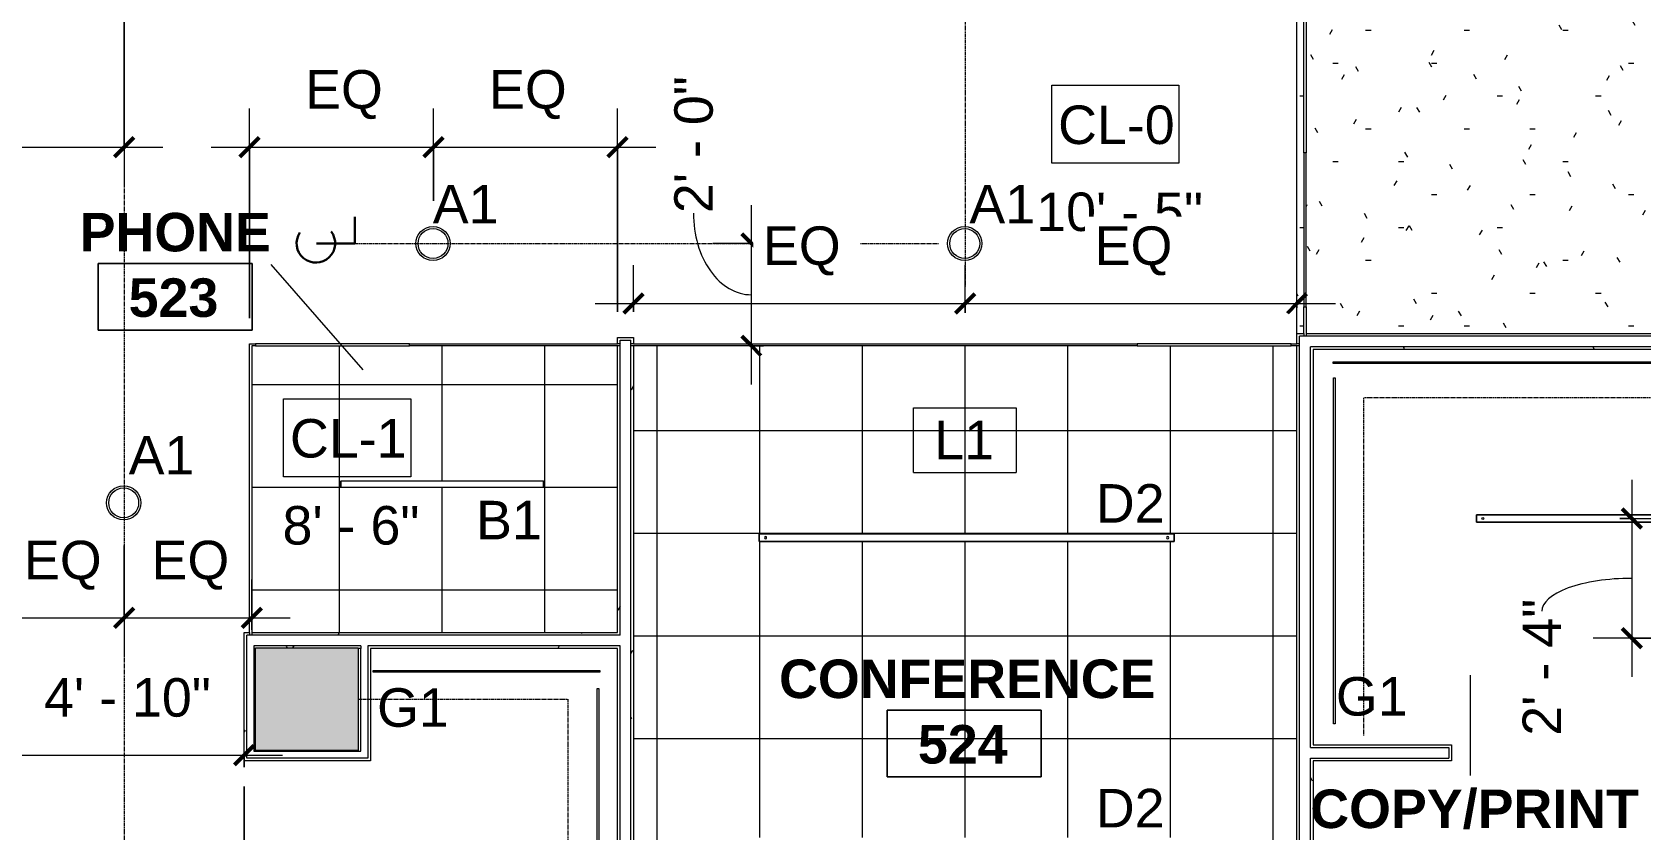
# Model space of a CAD drawing. Header units: inches. Extents: x -60 to 1865, y -31 to 1094.
# Drawn here: x 440.9 to 817, y 634.9 to 821.3 of the extents above; entities that cross this region are included whole.
import ezdxf

# ---------------------------------------------------------------- set-up
doc = ezdxf.new("R2010")
doc.units = ezdxf.units.IN
doc.header["$MEASUREMENT"] = 0
doc.linetypes.add('Center 1_16_', pattern=[0.15625, 0.0625, -0.03125, 0.03125, -0.03125])
doc.linetypes.add('Dash 1_16_', pattern=[0.125, 0.0625, -0.0625])
for name, color, linetype, lineweight in [('A-ANNO-DIMS', 211, 'Continuous', 9), ('A-ANNO-DIMS-96', 211, 'Continuous', 9), ('A-ANNO-KEYN', 231, 'Continuous', 9), ('A-ANNO-NOTE', 131, 'Continuous', 9), ('A-AREA-IDEN', 2, 'Continuous', 9), ('A-CLNG', 13, 'Continuous', 13), ('A-CLNG-IDEN', 151, 'Continuous', 9), ('A-CLNG-PATT', 13, 'Continuous', 13), ('A-DETL', 90, 'Continuous', 9), ('A-DETL-GENF', 92, 'Continuous', 9), ('A-WALL', 113, 'Continuous', 13), ('A-WALL-PATT', 111, 'Continuous', 13), ('B-CL', 7, 'Continuous', 9), ('E-LITE-EQPM', 33, 'Continuous', 9), ('E-LITE-EQPM-IDEN', 33, 'Continuous', 9), ('I-WALL', 2, 'Continuous', 13), ('S-COLS', 52, 'Continuous', 13), ('Victor Bldg - 5th Floor_LINK_dwg', 8, 'Continuous', 9)]:
    doc.layers.add(name, color=color, linetype=linetype, lineweight=lineweight)
doc.styles.add('Arial', font='arial.ttf', dxfattribs={"height": 9})
doc.styles.add('Swis721 Lt BT', font='swissl.ttf', dxfattribs={"height": 9})
doc.styles.add('Swis721 Lt BT_B', font='', dxfattribs={"height": 9})
doc.styles.get('Swis721 Lt BT_B').set_extended_font_data('Swis721 Lt BT', bold=True)
doc.dimstyles.new('OTJ_-_3_32__Linear__1_2__Tolerance', dxfattribs={"dimscale": 12, "dimtxt": 9.497835, "dimasz": 0.375, "dimexe": 0.75, "dimexo": 0.5, "dimgap": 0.5, "dimtad": 1, "dimdec": 1, "dimrnd": 0.5, "dimzin": 3, "dimdsep": 46, "dimlunit": 4, "dimtxsty": 'Swis721 Lt BT', "dimblk1": 'OBLIQUE', "dimblk2": 'OBLIQUE', "dimsah": 1, "dimcen": 0.09, "dimdle": 0.75, "dimazin": 0, "dimtfac": 1, "dimtdec": 4, "dimtix": 1, "dimtmove": 0, "dimatfit": 3, "dimfxl": 1, "dimtvp": 1, "dimfrac": 2, "dimtolj": 1, "dimtzin": 0, "dimarcsym": 2})
doc.dimstyles.new('OTJ_-_3_32__Linear__1_2__Tolerance_1', dxfattribs={"dimscale": 12, "dimtxt": 9.497835, "dimasz": 0.375, "dimexe": 0.75, "dimexo": 0.5, "dimgap": 0.5, "dimtad": 1, "dimdec": 1, "dimrnd": 0.5, "dimzin": 3, "dimdsep": 46, "dimlunit": 4, "dimtxsty": 'Swis721 Lt BT', "dimblk1": 'OBLIQUE', "dimblk2": 'OBLIQUE', "dimsah": 1, "dimcen": 0.09, "dimdle": 0.75, "dimazin": 0, "dimtfac": 1, "dimtdec": 4, "dimtix": 1, "dimtmove": 1, "dimatfit": 3, "dimfxl": 1, "dimtvp": 1, "dimfrac": 2, "dimtolj": 1, "dimtzin": 0, "dimarcsym": 2})
doc.dimstyles.new('OTJ_-_3_32__Linear__1_8__Tolerance', dxfattribs={"dimscale": 12, "dimtxt": 9.497835, "dimasz": 0.375, "dimexe": 0.75, "dimexo": 0.5, "dimgap": 0.5, "dimtad": 1, "dimdec": 3, "dimrnd": 0.125, "dimzin": 3, "dimdsep": 46, "dimlunit": 4, "dimtxsty": 'Swis721 Lt BT', "dimblk1": 'OBLIQUE', "dimblk2": 'OBLIQUE', "dimsah": 1, "dimcen": 0.09, "dimdle": 0.75, "dimazin": 0, "dimtfac": 1, "dimtdec": 4, "dimtix": 1, "dimtmove": 0, "dimatfit": 3, "dimfxl": 1, "dimtvp": 1, "dimtfill": 1, "dimfrac": 2, "dimtolj": 1, "dimtzin": 0, "dimarcsym": 2})
pattern_1 = [(0, (0, 0), (30.72, 7.68), [1.267, -21.773, 1.267, -21.773, -122.88]), (0, (0, 0), (30.72, 7.68), [-46.08, 1.267, -44.813, 1.267, -21.773, -53.76]), (0, (0, 0), (30.72, 7.68), [-115.2, 1.267, -14.093, 1.267, -37.133]), (120, (11.52, 3.84), (-22.011075, 22.7643), [1.267, -21.773, 1.267, -21.773, -122.88]), (120, (11.52, 3.84), (-22.011075, 22.7643), [-46.08, 1.267, -44.813, 1.267, -21.773, -53.76]), (120, (11.52, 3.84), (-22.011075, 22.7643), [-115.2, 1.267, -14.093, 1.267, -37.133]), (240, (15.36, 19.2), (-8.708925, -30.4443), [1.267, -21.773, 1.267, -21.773, -122.88]), (240, (15.36, 19.2), (-8.708925, -30.4443), [-46.08, 1.267, -44.813, 1.267, -21.773, -53.76]), (240, (15.36, 19.2), (-8.708925, -30.4443), [-115.2, 1.267, -14.093, 1.267, -37.133])]

# ---------------------------------------------------------------- blocks, each defined once
blk = doc.blocks.new('Concrete-Rectangular-Column - 24_ X 24_-6973359-REFLECTED CEILING PLAN')
at = {"layer": 'S-COLS', "lineweight": 9}
blk.add_hatch(color=7, dxfattribs=at).paths.add_polyline_path([(12, -12), (12, 12), (-12, 12), (-12, -12)], flags=0)
at = {"layer": 'S-COLS', "color": 8, "lineweight": 20}
for p, q in [((-12, 12), (12, 12)), ((-12, -12), (-12, 12)), ((12, 12), (12, -12)), ((12, -12), (-12, -12))]:
    blk.add_line(p, q, dxfattribs=at)
blk = doc.blocks.new('L-Pendant-Axis-Sculpt-Direct_Indirect - SCDI-F-8-4584194-REFLECTED CEILING PLAN')
at = {"layer": 'A-DETL-GENF'}
for p, q in [((-48.5, -0.875), (-48.5, 0.875)), ((-48.5, 0.875), (48.5, 0.875)), ((48.5, 0.875), (-48.5, 0.875)), ((-48.5, 0.875), (-48.5, -0.875)), ((48.5, 0.875), (48.5, -0.875)), ((48.5, -0.875), (48.5, 0.875)), ((48.5, -0.875), (-48.5, -0.875)), ((-48.5, -0.875), (48.5, -0.875))]:
    blk.add_line(p, q, dxfattribs=at)
for centre in [(-47, 0), (47, 0)]:
    blk.add_circle(centre, 0.25, dxfattribs=at)
blk = doc.blocks.new('Victor Bldg - 5th Floor_LINK_dwg-6972324-REFLECTED CEILING PLAN')
at = {"layer": 'B-CL', "flags": 128}
blk.add_lwpolyline([(493.14, 653.5), (493, 653.5), (493, 677.31)], dxfattribs=at)
blk = doc.blocks.new('L-PENDANT_FOCAL POINT 3_5 CYLINDER - L-PENDANT_FOCAL POINT 3_5 CYLINDER-7826649-REFLECTED CEILING PLAN')
at = {"layer": 'E-LITE-EQPM'}
for radius in [4, 3.5]:
    blk.add_circle((-0.125, 0), radius, dxfattribs=at)
blk = doc.blocks.new('LED STRIP - 10 mm-7911424-REFLECTED CEILING PLAN')
at = {"layer": 'E-LITE-EQPM'}
for p, q in [((-26.51, -0.2), (-26.51, 0.2)), ((-26.51, 0.2), (26.51, 0.2)), ((26.51, 0.2), (26.51, -0.2)), ((26.51, -0.2), (-26.51, -0.2))]:
    blk.add_line(p, q, dxfattribs=at)
blk = doc.blocks.new('LED STRIP - 10 mm-7943734-REFLECTED CEILING PLAN')
at = {"layer": 'E-LITE-EQPM'}
for p, q in [((-76.48, -0.2), (-76.48, 0.2)), ((-76.48, 0.2), (76.48, 0.2)), ((76.48, 0.2), (76.48, -0.2)), ((76.48, -0.2), (-76.48, -0.2))]:
    blk.add_line(p, q, dxfattribs=at)
blk = doc.blocks.new('LED STRIP - 10 mm-7943760-REFLECTED CEILING PLAN')
at = {"layer": 'E-LITE-EQPM'}
for p, q in [((-40.45, -0.2), (-40.45, 0.2)), ((-40.45, 0.2), (40.45, 0.2)), ((40.45, 0.2), (40.45, -0.2)), ((40.45, -0.2), (-40.45, -0.2))]:
    blk.add_line(p, q, dxfattribs=at)
blk = doc.blocks.new('LED STRIP - 10 mm-7898394-REFLECTED CEILING PLAN')
at = {"layer": 'E-LITE-EQPM'}
for p, q in [((-77.51, -0.2), (-77.51, 0.2)), ((-77.51, 0.2), (77.51, 0.2)), ((77.51, 0.2), (77.51, -0.2)), ((77.51, -0.2), (-77.51, -0.2))]:
    blk.add_line(p, q, dxfattribs=at)
blk = doc.blocks.new('Lighting fixture TBLS-HX-4-15-B-U-W - TBLS-HX-4-24-7900641-REFLECTED CEILING PLAN')
at = {"layer": 'E-LITE-EQPM'}
for p, q in [((-0.54, 23.67), (1.06, 23.67)), ((-0.54, 23.67), (-0.54, -23.67)), ((-0.47, 23.75), (1, 23.75)), ((-0.47, 23.75), (-0.47, 23.67)), ((1, 23.67), (1, 23.75)), ((1.06, -23.67), (1.06, 23.67)), ((1.06, -23.67), (-0.54, -23.67)), ((-0.47, -23.67), (-0.47, -23.75)), ((1, -23.75), (-0.47, -23.75)), ((1, -23.75), (1, -23.67))]:
    blk.add_line(p, q, dxfattribs=at)
blk = doc.blocks.new('L-Pendant-Axis-Sculpt-Direct_Indirect - SCDI-F-8-V8-REFLECTED CEILING PLAN')
at = {"layer": 'A-DETL-GENF'}
for p, q in [((48.5, 0.875), (-48.5, 0.875)), ((-48.5, 0.875), (-48.5, -0.875)), ((-48.5, 0.875), (48.5, 0.875)), ((-48.5, -0.875), (-48.5, 0.875)), ((48.5, -0.875), (48.5, 0.875)), ((48.5, 0.875), (48.5, -0.875)), ((-48.5, -0.875), (48.5, -0.875)), ((48.5, -0.875), (-48.5, -0.875))]:
    blk.add_line(p, q, dxfattribs=at)
for centre in [(-47, 0), (47, 0)]:
    blk.add_circle(centre, 0.25, dxfattribs=at)
blk = doc.blocks.new('Room Tag - Room Name and Number-3379422-REFLECTED CEILING PLAN')
at = {"layer": 'A-AREA-IDEN'}
for p, q in [((-0.1881, -0.1636), (-0.1881, -0.0018)), ((-0.1881, -0.0018), (0.1869, -0.0018)), ((0.1869, -0.0018), (-0.1881, -0.0018)), ((-0.1881, -0.0018), (-0.1881, -0.1636)), ((0.1869, -0.0018), (0.1869, -0.1636)), ((0.1869, -0.1636), (0.1869, -0.0018)), ((0.1869, -0.1636), (-0.1881, -0.1636)), ((-0.1881, -0.1636), (0.1869, -0.1636))]:
    blk.add_line(p, q, dxfattribs=at)
blk = doc.blocks.new('DIMBLOCK31-REFLECTED CEILING PLAN')
at = {"layer": 'A-ANNO-DIMS-96', "transparency": 16777216}
for p, q in [((609.06, 739), (609.06, 780.93)), ((611.87, 771.93), (600.06, 771.93)), ((609.06, 771.93), (611.87, 771.93)), ((611.87, 748), (600.06, 748)), ((609.06, 748), (611.87, 748))]:
    blk.add_line(p, q, dxfattribs=at)
at = {"layer": 'A-ANNO-DIMS-96', "lineweight": 50, "transparency": 16777216}
for p, q in [((609.06, 771.93), (606.81, 774.18)), ((609.06, 771.93), (611.31, 769.68)), ((609.06, 748), (606.81, 750.25)), ((609.06, 748), (611.31, 745.75))]:
    blk.add_line(p, q, dxfattribs=at)
at = {"layer": 'A-ANNO-DIMS-96', "transparency": 16777216}
blk.add_ellipse((609.06, 779.03), major_axis=(0, 19.07), ratio=0.710061, start_param=1.570796, end_param=3.141593, dxfattribs=at)
at = {"layer": 'A-ANNO-DIMS-96', "color": 0, "transparency": 16777216, "insert": (591.04, 779.03), "char_height": 9, "width": 34.9159, "attachment_point": 1, "rotation": 90, "line_spacing_factor": 1.005062, "style": 'Swis721 Lt BT'}
blk.add_mtext('2\' - 0"', dxfattribs=at)
blk = doc.blocks.new('_Oblique')
at = {"color": 0, "linetype": 'ByBlock', "lineweight": -2}
blk.add_line((-0.5, -0.5), (0.5, 0.5), dxfattribs=at)
blk = doc.blocks.new('DIMBLOCK32-REFLECTED CEILING PLAN')
at = {"layer": 'A-ANNO-DIMS-96', "transparency": 16777216}
for p, q in [((490.49, 645.05), (490.49, 596.68)), ((490.49, 605.68), (490.49, 645.05)), ((531.84, 602.86), (531.84, 614.68)), ((481.49, 605.68), (531.84, 605.68)), ((531.84, 605.68), (531.84, 602.86))]:
    blk.add_line(p, q, dxfattribs=at)
at = {"layer": 'A-ANNO-DIMS-96', "lineweight": 50, "transparency": 16777216}
for p, q in [((490.49, 605.68), (488.24, 603.43)), ((490.49, 605.68), (492.74, 607.93)), ((531.84, 605.68), (529.59, 603.43)), ((531.84, 605.68), (534.09, 607.93))]:
    blk.add_line(p, q, dxfattribs=at)
at = {"layer": 'A-ANNO-DIMS-96', "color": 0, "transparency": 16777216, "insert": (502.65, 623.69), "char_height": 9, "width": 20.443, "attachment_point": 1, "line_spacing_factor": 1.005062, "style": 'Swis721 Lt BT'}
blk.add_mtext('EQ', dxfattribs=at)
blk = doc.blocks.new('DIMBLOCK34-REFLECTED CEILING PLAN')
at = {"layer": 'A-ANNO-DIMS-96', "transparency": 16777216}
for p, q in [((814.88, 716.68), (814.88, 670.68)), ((812.06, 707.68), (823.88, 707.68)), ((814.88, 707.68), (812.06, 707.68)), ((825.58, 679.68), (805.88, 679.68)), ((814.88, 679.68), (825.58, 679.68))]:
    blk.add_line(p, q, dxfattribs=at)
at = {"layer": 'A-ANNO-DIMS-96', "lineweight": 50, "transparency": 16777216}
for p, q in [((814.88, 707.68), (812.63, 709.93)), ((814.88, 707.68), (817.13, 705.43)), ((814.88, 679.68), (812.63, 681.93)), ((814.88, 679.68), (817.13, 677.43))]:
    blk.add_line(p, q, dxfattribs=at)
at = {"layer": 'A-ANNO-DIMS-96', "transparency": 16777216}
blk.add_ellipse((814.88, 685.99), major_axis=(21.04, 0), ratio=0.365453, start_param=1.570796, end_param=3.141593, dxfattribs=at)
at = {"layer": 'A-ANNO-DIMS-96', "color": 0, "transparency": 16777216, "insert": (789.35, 656.89), "char_height": 9, "width": 34.9159, "attachment_point": 1, "rotation": 90, "line_spacing_factor": 1.005062, "style": 'Swis721 Lt BT'}
blk.add_mtext('2\' - 4"', dxfattribs=at)
blk = doc.blocks.new('DIMBLOCK37-REFLECTED CEILING PLAN')
at = {"layer": 'A-ANNO-DIMS-96', "transparency": 16777216}
for p, q in [((462.45, 701.33), (462.45, 675.45)), ((462.45, 684.45), (462.45, 701.33)), ((432.64, 681.63), (432.64, 693.45)), ((423.64, 684.45), (462.45, 684.45)), ((432.64, 684.45), (432.64, 681.63))]:
    blk.add_line(p, q, dxfattribs=at)
at = {"layer": 'A-ANNO-DIMS-96', "lineweight": 50, "transparency": 16777216}
for p, q in [((432.64, 684.45), (430.39, 682.2)), ((432.64, 684.45), (434.89, 686.7)), ((462.45, 684.45), (460.2, 682.2)), ((462.45, 684.45), (464.7, 686.7))]:
    blk.add_line(p, q, dxfattribs=at)
at = {"layer": 'A-ANNO-DIMS-96', "color": 0, "transparency": 16777216, "insert": (439.02, 702.47), "char_height": 9, "width": 20.443, "attachment_point": 1, "line_spacing_factor": 1.005062, "style": 'Swis721 Lt BT'}
blk.add_mtext('EQ', dxfattribs=at)
blk = doc.blocks.new('DIMBLOCK38-REFLECTED CEILING PLAN')
at = {"layer": 'A-ANNO-DIMS-96', "transparency": 16777216}
for p, q in [((462.45, 701.33), (462.45, 675.45)), ((462.45, 684.45), (462.45, 701.33)), ((492.26, 681.63), (492.26, 693.45)), ((462.45, 684.45), (501.26, 684.45)), ((492.26, 684.45), (492.26, 681.63))]:
    blk.add_line(p, q, dxfattribs=at)
at = {"layer": 'A-ANNO-DIMS-96', "lineweight": 50, "transparency": 16777216}
for p, q in [((462.45, 684.45), (460.2, 682.2)), ((462.45, 684.45), (464.7, 686.7)), ((492.26, 684.45), (490.01, 682.2)), ((492.26, 684.45), (494.51, 686.7))]:
    blk.add_line(p, q, dxfattribs=at)
at = {"layer": 'A-ANNO-DIMS-96', "color": 0, "transparency": 16777216, "insert": (468.84, 702.47), "char_height": 9, "width": 20.443, "attachment_point": 1, "line_spacing_factor": 1.005062, "style": 'Swis721 Lt BT'}
blk.add_mtext('EQ', dxfattribs=at)
blk = doc.blocks.new('Keynote Tag - Keynote Number - Boxed-135510-REFLECTED CEILING PLAN')
at = {"layer": 'A-ANNO-KEYN'}
for p, q in [((-0.125, -0.0792), (-0.125, 0.0781)), ((-0.125, 0.0781), (0.125, 0.0781)), ((0.125, 0.0781), (0.125, -0.0792)), ((-0.125, -0.0792), (0.125, -0.0792))]:
    blk.add_line(p, q, dxfattribs=at)
blk = doc.blocks.new('DIMBLOCK68-REFLECTED CEILING PLAN')
at = {"layer": 'A-ANNO-DIMS-96', "transparency": 16777216}
for p, q in [((330.09, 826.13), (330.09, 785.45)), ((330.09, 794.45), (330.09, 826.13)), ((462.45, 826.13), (462.45, 785.45)), ((462.45, 794.45), (462.45, 826.13)), ((330.09, 794.45), (471.45, 794.45))]:
    blk.add_line(p, q, dxfattribs=at)
at = {"layer": 'A-ANNO-DIMS-96', "lineweight": 50, "transparency": 16777216}
for p, q in [((330.09, 794.45), (327.84, 792.2)), ((330.09, 794.45), (332.34, 796.7)), ((462.45, 794.45), (460.2, 792.2)), ((462.45, 794.45), (464.7, 796.7))]:
    blk.add_line(p, q, dxfattribs=at)
at = {"layer": 'A-ANNO-DIMS-96', "color": 0, "transparency": 16777216, "insert": (387.75, 812.46), "char_height": 9, "width": 20.443, "attachment_point": 1, "line_spacing_factor": 1.005062, "style": 'Swis721 Lt BT', "bg_fill": 3, "box_fill_scale": 1.25, "bg_fill_color": 256, "bg_fill_true_color": 13158600, "bg_fill_transparency": 0}
blk.add_mtext('EQ', dxfattribs=at)
blk = doc.blocks.new('DIMBLOCK69-REFLECTED CEILING PLAN')
at = {"layer": 'A-ANNO-DIMS-96', "transparency": 16777216}
for p, q in [((581.51, 756), (581.51, 766.91)), ((659.06, 755.75), (659.06, 766.91)), ((572.51, 757.91), (659.06, 757.91)), ((581.51, 757.91), (581.51, 756)), ((659.06, 757.91), (659.06, 755.75))]:
    blk.add_line(p, q, dxfattribs=at)
at = {"layer": 'A-ANNO-DIMS-96', "lineweight": 50, "transparency": 16777216}
for p, q in [((581.51, 757.91), (583.76, 760.16)), ((659.06, 757.91), (661.31, 760.16)), ((581.51, 757.91), (579.26, 755.66)), ((659.06, 757.91), (656.81, 755.66))]:
    blk.add_line(p, q, dxfattribs=at)
at = {"layer": 'A-ANNO-DIMS-96', "color": 0, "transparency": 16777216, "insert": (611.77, 775.93), "char_height": 9, "width": 20.443, "attachment_point": 1, "line_spacing_factor": 1.005062, "style": 'Swis721 Lt BT', "bg_fill": 3, "box_fill_scale": 1.25, "bg_fill_color": 256, "bg_fill_true_color": 13158600, "bg_fill_transparency": 0}
blk.add_mtext('EQ', dxfattribs=at)
blk = doc.blocks.new('DIMBLOCK70-REFLECTED CEILING PLAN')
at = {"layer": 'A-ANNO-DIMS-96', "transparency": 16777216}
for p, q in [((659.06, 755.75), (659.06, 766.91)), ((736.61, 756.93), (736.61, 766.91)), ((659.06, 757.91), (745.61, 757.91)), ((659.06, 757.91), (659.06, 755.75)), ((736.61, 757.91), (736.61, 756.93))]:
    blk.add_line(p, q, dxfattribs=at)
at = {"layer": 'A-ANNO-DIMS-96', "lineweight": 50, "transparency": 16777216}
for p, q in [((659.06, 757.91), (661.31, 760.16)), ((736.61, 757.91), (738.86, 760.16)), ((659.06, 757.91), (656.81, 755.66)), ((736.61, 757.91), (734.36, 755.66))]:
    blk.add_line(p, q, dxfattribs=at)
at = {"layer": 'A-ANNO-DIMS-96', "color": 0, "transparency": 16777216, "insert": (689.32, 775.93), "char_height": 9, "width": 20.443, "attachment_point": 1, "line_spacing_factor": 1.005062, "style": 'Swis721 Lt BT', "bg_fill": 3, "box_fill_scale": 1.25, "bg_fill_color": 256, "bg_fill_true_color": 13158600, "bg_fill_transparency": 0}
blk.add_mtext('EQ', dxfattribs=at)
blk = doc.blocks.new('DIMBLOCK73-REFLECTED CEILING PLAN')
at = {"layer": 'A-ANNO-DIMS-96', "transparency": 16777216}
for p, q in [((491.76, 754.5), (491.76, 803.45)), ((534.76, 781.93), (534.76, 803.45)), ((482.76, 794.45), (534.76, 794.45)), ((491.76, 794.45), (491.76, 754.5)), ((534.76, 794.45), (534.76, 781.93))]:
    blk.add_line(p, q, dxfattribs=at)
at = {"layer": 'A-ANNO-DIMS-96', "lineweight": 50, "transparency": 16777216}
for p, q in [((491.76, 794.45), (489.51, 792.2)), ((491.76, 794.45), (494.01, 796.7)), ((534.76, 794.45), (532.51, 792.2)), ((534.76, 794.45), (537.01, 796.7))]:
    blk.add_line(p, q, dxfattribs=at)
at = {"layer": 'A-ANNO-DIMS-96', "color": 0, "transparency": 16777216, "insert": (504.74, 812.46), "char_height": 9, "width": 20.443, "attachment_point": 1, "line_spacing_factor": 1.005062, "style": 'Swis721 Lt BT', "bg_fill": 3, "box_fill_scale": 1.25, "bg_fill_color": 256, "bg_fill_true_color": 13158600, "bg_fill_transparency": 0}
blk.add_mtext('EQ', dxfattribs=at)
blk = doc.blocks.new('DIMBLOCK74-REFLECTED CEILING PLAN')
at = {"layer": 'A-ANNO-DIMS-96', "transparency": 16777216}
for p, q in [((534.76, 781.93), (534.76, 803.45)), ((577.76, 756), (577.76, 803.45)), ((534.76, 794.45), (586.76, 794.45)), ((534.76, 794.45), (534.76, 781.93)), ((577.76, 794.45), (577.76, 756))]:
    blk.add_line(p, q, dxfattribs=at)
at = {"layer": 'A-ANNO-DIMS-96', "lineweight": 50, "transparency": 16777216}
for p, q in [((534.76, 794.45), (532.51, 792.2)), ((534.76, 794.45), (537.01, 796.7)), ((577.76, 794.45), (575.51, 792.2)), ((577.76, 794.45), (580.01, 796.7))]:
    blk.add_line(p, q, dxfattribs=at)
at = {"layer": 'A-ANNO-DIMS-96', "color": 0, "transparency": 16777216, "insert": (547.74, 812.46), "char_height": 9, "width": 20.443, "attachment_point": 1, "line_spacing_factor": 1.005062, "style": 'Swis721 Lt BT', "bg_fill": 3, "box_fill_scale": 1.25, "bg_fill_color": 256, "bg_fill_true_color": 13158600, "bg_fill_transparency": 0}
blk.add_mtext('EQ', dxfattribs=at)
blk = doc.blocks.new('Centerline - Centerline-43150-REFLECTED CEILING PLAN')
at = {"layer": 'A-ANNO-NOTE', "lineweight": 30}
for p, q in [((0, 0.0259), (0, -0.0678)), ((0, -0.0678), (0.0642, -0.0678))]:
    blk.add_line(p, q, dxfattribs=at)
blk.add_arc((0, 0.0273), 0.0469, 55.7755, 308.0372, dxfattribs=at)
blk = doc.blocks.new('DIMBLOCK95-REFLECTED CEILING PLAN')
at = {"layer": 'A-ANNO-DIMS-96', "transparency": 16777216}
for p, q in [((432.64, 649.52), (432.64, 661.34)), ((490.49, 649.52), (490.49, 661.34)), ((423.64, 652.34), (499.49, 652.34)), ((432.64, 652.34), (432.64, 649.52)), ((490.49, 652.34), (490.49, 649.52))]:
    blk.add_line(p, q, dxfattribs=at)
at = {"layer": 'A-ANNO-DIMS-96', "lineweight": 50, "transparency": 16777216}
for p, q in [((432.64, 652.34), (434.89, 654.59)), ((490.49, 652.34), (492.74, 654.59)), ((432.64, 652.34), (430.39, 650.09)), ((490.49, 652.34), (488.24, 650.09))]:
    blk.add_line(p, q, dxfattribs=at)
at = {"layer": 'A-ANNO-DIMS-96', "color": 0, "transparency": 16777216, "insert": (443.7, 670.36), "char_height": 9, "width": 42.8759, "attachment_point": 1, "line_spacing_factor": 1.005062, "style": 'Swis721 Lt BT'}
blk.add_mtext('4\' - 10"', dxfattribs=at)

msp = doc.modelspace()

# ---------------------------------------------------------------- hatches: boundary and pattern name
at = {"layer": 'A-CLNG-PATT'}
h = msp.add_hatch(dxfattribs=at)
h.set_pattern_fill('FP_1', color=256, style=0, pattern_type=2)
h.set_pattern_definition(pattern_1)
h.paths.add_polyline_path([(834.8125, 750.9259), (838.625, 750.9259), (838.625, 827.9259), (768.5, 827.9259), (768.5, 855.0919), (738.7344, 855.0837), (738.7344, 750.9259), (834.6094, 750.9259)], flags=0)
h.paths.add_polyline_path([(737.2344, 750.9259), (738.2344, 750.9292), (738.2344, 855.0919), (736.6094, 855.0919), (736.6094, 750.9259), (736.8869, 750.9259)], flags=0)
h = msp.add_hatch(dxfattribs=at)
h.set_pattern_fill('FP_1', color=256, style=0, pattern_type=2)
h.set_pattern_definition(pattern_1)
h.paths.add_polyline_path([(834.8125, 750.9259), (838.625, 750.9259), (838.625, 827.9259), (768.5, 827.9259), (768.5, 855.0919), (738.7344, 855.0837), (738.7344, 750.9259), (834.6094, 750.9259)], flags=0)
h.paths.add_polyline_path([(737.2344, 750.9259), (738.2344, 750.9292), (738.2344, 855.0919), (736.6094, 855.0919), (736.6094, 750.9259), (736.8869, 750.9259)], flags=0)
h = msp.add_hatch(dxfattribs=at)
h.set_pattern_fill('FP_6', color=256, style=0, pattern_type=2)
h.set_pattern_definition([(180, (536.76, 738.963), (3e-15, 24), []), (90, (536.76, 738.963), (24, -1e-15), [])])
h.paths.add_polyline_path([(577.7601, 681.0509), (577.7601, 748), (492.2601, 748), (492.2601, 681.0509), (577.0236, 681.0509)], flags=0)
h.paths.add_polyline_path([(513.0898, 714.8942), (513.0898, 716.4958), (560.4398, 716.4958), (560.4398, 714.8942), (518.4889, 714.8942)], flags=0)
h = msp.add_hatch(dxfattribs=at)
h.set_pattern_fill('FP_2', color=256, style=0, pattern_type=2)
h.set_pattern_definition([(90, (659.06, 632.25), (24, -1e-15), []), (0, (659.06, 632.25), (0, -24), [])])
h.paths.add_polyline_path([(694.0929, 511.875), (736.6094, 511.875), (736.6094, 748), (581.5101, 748), (581.5101, 511.875)], flags=0)
h.paths.add_polyline_path([(610.8851, 559.375), (610.8851, 561.125), (707.8851, 561.125), (707.8851, 559.375), (694.0929, 559.375)], flags=0)
h.paths.add_polyline_path([(694.0929, 631.375), (610.8851, 631.375), (610.8851, 633.125), (707.8851, 633.125), (707.8851, 631.375)], flags=0)
h.paths.add_polyline_path([(610.8851, 702.3009), (610.8851, 704.0509), (707.8851, 704.0509), (707.8851, 702.3009), (694.0929, 702.3009)], flags=0)
at = {"layer": 'A-WALL-PATT', "lineweight": 9}
h = msp.add_hatch(dxfattribs=at)
h.set_pattern_fill('FP_1', color=256, style=0, pattern_type=2)
h.set_pattern_definition(pattern_1)
h.paths.add_polyline_path([(578.3851, 511.875), (578.3851, 677.9259), (577.7601, 677.9259), (577.7601, 511.875)], flags=0)
h.paths.add_polyline_path([(578.3851, 680.4259), (578.3851, 748), (577.7601, 748), (577.7601, 680.4259)], flags=0)
h.paths.add_polyline_path([(577.7601, 748.5), (578.3851, 748.5), (578.3851, 750), (577.7601, 750), (577.7601, 749.375)], flags=0)
h = msp.add_hatch(dxfattribs=at)
h.set_pattern_fill('FP_1', color=256, style=0, pattern_type=2)
h.set_pattern_definition(pattern_1)
h.paths.add_polyline_path([(580.8851, 511.875), (581.5101, 511.875), (581.5101, 748), (580.8851, 748), (580.8851, 543.2532)], flags=0)
h.paths.add_polyline_path([(580.9036, 748.5), (581.5101, 748.5), (581.5101, 750), (578.3851, 750), (578.3979, 749.375), (580.8851, 749.375), (580.8851, 748.5)], flags=0)
h = msp.add_hatch(dxfattribs=at)
h.set_pattern_fill('FP_1', color=256, style=0, pattern_type=2)
h.set_pattern_definition(pattern_1)
h.paths.add_polyline_path([(736.6094, 475.125), (737.2344, 475.125), (737.2344, 508.75), (736.6094, 508.75), (736.6094, 475.75)], flags=0)
h.paths.add_polyline_path([(736.6094, 511.25), (737.2344, 511.2866), (737.2344, 748), (736.6094, 748), (736.6094, 511.875)], flags=0)
h.paths.add_polyline_path([(736.6094, 748.5), (737.2344, 748.5), (737.2344, 750.3009), (736.6094, 750.3009), (736.6094, 748.6748)], flags=0)
h = msp.add_hatch(dxfattribs=at)
h.set_pattern_fill('FP_1', color=256, style=0, pattern_type=2)
h.set_pattern_definition(pattern_1)
h.paths.add_polyline_path([(737.2344, 475.125), (740.3594, 475.125), (740.3594, 651.6759), (739.7344, 651.6759), (739.7344, 475.75), (737.2344, 475.75)], flags=0)
h.paths.add_polyline_path([(739.7344, 654.1759), (740.3594, 654.1759), (740.3594, 747.1759), (739.7344, 747.1759), (739.7344, 680.8874)], flags=0)
h = msp.add_hatch(dxfattribs=at)
h.set_pattern_fill('FP_1', color=256, style=0, pattern_type=2)
h.set_pattern_definition(pattern_1)
h.paths.add_polyline_path([(835.2344, 747.1759), (835.2344, 747.4259), (834.8125, 747.4259), (834.8125, 747.8009), (739.7344, 747.8009), (739.7344, 747.1759), (834.8125, 747.1759)], flags=0)
h = msp.add_hatch(dxfattribs=at)
h.set_pattern_fill('FP_1', color=256, style=0, pattern_type=2)
h.set_pattern_definition(pattern_1)
h.paths.add_polyline_path([(577.0236, 680.4259), (577.7601, 680.4259), (577.7601, 681.0509), (492.2601, 681.0509), (492.2601, 680.4259), (519.3676, 680.4259)], flags=0)
h.paths.add_polyline_path([(491.7601, 680.4259), (491.7601, 681.0509), (490.4926, 681.0509), (490.4926, 680.4259), (491.1176, 680.4259)], flags=0)
h = msp.add_hatch(dxfattribs=at)
h.set_pattern_fill('FP_1', color=256, style=0, pattern_type=2)
h.set_pattern_definition(pattern_1)
h.paths.add_polyline_path([(491.1176, 651.6759), (491.1176, 680.4259), (490.4926, 680.4259), (490.4926, 651.6759)], flags=0)
h = msp.add_hatch(dxfattribs=at)
h.set_pattern_fill('FP_1', color=256, style=0, pattern_type=2)
h.set_pattern_definition(pattern_1)
h.paths.add_polyline_path([(577.0236, 677.3009), (577.7601, 677.3009), (577.7601, 677.9259), (519.3676, 677.9259), (519.3676, 677.3009), (524.1132, 677.3009)], flags=0)
h.paths.add_polyline_path([(517.7426, 677.3009), (517.7426, 677.9259), (492.7426, 677.9259), (492.7426, 677.3009), (493.1351, 677.3108), (493.1351, 677.4259), (517.1351, 677.4259), (517.1351, 677.3009)], flags=0)

# ---------------------------------------------------------------- linework, layer by layer
at = {"layer": 'A-AREA-IDEN'}
for p, q in [((518.2914, 742.4235), (496.7824, 767.0246)), ((777.0949, 671.0203), (777.0949, 647.5754))]:
    msp.add_line(p, q, dxfattribs=at)
at = {"layer": 'A-CLNG'}
msp.add_line((736.6094, 750.9259), (736.6094, 855.0919), dxfattribs=at)
at = {"layer": 'A-CLNG-IDEN', "flags": 128}
for points in [[(679.2629, 808.9287), (709.022, 808.9287), (709.022, 790.6972), (679.2629, 790.6972)], [(499.6951, 735.6573), (529.4542, 735.6573), (529.4542, 717.4258), (499.6951, 717.4258)]]:
    msp.add_lwpolyline(points, close=True, dxfattribs=at)
at = {"layer": 'A-DETL', "linetype": 'Center 1_16_', "lineweight": 13}
for p, q in [((659.0597, 895.75), (659.0597, 761.75)), ((462.4476, 845.25), (462.4476, 52.5)), ((513.1351, 771.927), (652.8036, 771.927))]:
    msp.add_line(p, q, dxfattribs=at)
at = {"layer": 'A-DETL', "linetype": 'Dash 1_16_'}
for p, q in [((752.2344, 656.9259), (752.2344, 735.9259)), ((752.2344, 735.9259), (903.3125, 735.9259)), ((517.1351, 665.4259), (566.1351, 665.4259)), ((566.1351, 665.4259), (566.1351, 511.75))]:
    msp.add_line(p, q, dxfattribs=at)
at = {"layer": 'A-WALL'}
for p, q in [((578.3851, 748.5), (577.7601, 748.5)), ((578.3851, 749.375), (580.8851, 749.375)), ((578.3851, 680.4259), (578.3851, 749.375)), ((580.8851, 511.25), (580.8851, 749.375)), ((581.5101, 748.5), (580.8851, 748.5)), ((737.2344, 748.5), (736.6094, 748.5)), ((834.6094, 750.3009), (737.2344, 750.3009)), ((737.2344, 511.25), (737.2344, 750.3009)), ((738.2344, 750.9259), (738.2344, 750.3009)), ((738.7344, 750.9259), (738.7344, 750.3009)), ((578.3851, 748), (577.7601, 748)), ((581.5101, 748), (580.8851, 748)), ((737.2344, 748), (736.6094, 748)), ((834.6094, 747.8009), (739.7344, 747.8009)), ((739.7344, 654.1759), (739.7344, 747.8009)), ((491.7601, 681.0509), (491.7601, 680.4259)), ((492.2601, 681.0509), (492.2601, 680.4259)), ((578.3851, 680.4259), (491.1176, 680.4259)), ((491.1176, 651.6759), (491.1176, 680.4259)), ((517.7426, 677.9259), (492.7426, 677.9259)), ((492.7426, 677.9259), (492.7426, 677.3009)), ((517.7426, 677.9259), (517.7426, 677.3009)), ((578.3851, 677.9259), (519.3676, 677.9259)), ((519.3676, 677.9259), (519.3676, 651.6759)), ((578.3851, 511.25), (578.3851, 677.9259)), ((519.3676, 651.6759), (491.1176, 651.6759)), ((739.7344, 654.1759), (772.125, 654.1759)), ((739.7344, 475.75), (739.7344, 651.6759)), ((739.7344, 651.6759), (772.125, 651.6759)), ((772.125, 654.1759), (772.125, 651.6759))]:
    msp.add_line(p, q, dxfattribs=at)
at = {"layer": 'I-WALL'}
for p, q in [((738.2344, 793.125), (738.2344, 855.0919)), ((738.7344, 855.0919), (738.7344, 793.125)), ((738.7344, 793.125), (738.2344, 793.125)), ((738.2344, 750.9259), (738.2344, 757.125)), ((738.2344, 757.125), (738.7344, 757.125)), ((738.7344, 757.125), (738.7344, 750.9259)), ((491.7601, 681.0509), (491.7601, 748.5)), ((491.7601, 748.5), (493.1351, 748.5)), ((493.1351, 748.5), (493.1351, 748)), ((529.1351, 748), (529.1351, 748.5)), ((529.1351, 748.5), (577.7601, 748.5)), ((577.7601, 748.5), (577.7601, 750)), ((577.7601, 750), (581.5101, 750)), ((581.5101, 750), (581.5101, 748.5)), ((581.5101, 748.5), (699.2344, 748.5)), ((699.2344, 748.5), (699.2344, 748)), ((735.2344, 748), (735.2344, 748.5)), ((735.2344, 748.5), (736.6094, 748.5)), ((736.6094, 750.9259), (738.2344, 750.9259)), ((736.6094, 748.5), (736.6094, 750.9259)), ((738.7344, 750.9259), (834.8125, 750.9259)), ((492.2601, 748), (492.2601, 681.0509)), ((493.1351, 748), (492.2601, 748)), ((577.7601, 748), (529.1351, 748)), ((577.7601, 681.0509), (577.7601, 748)), ((581.5101, 748), (581.5101, 511.875)), ((699.2344, 748), (581.5101, 748)), ((736.6094, 748), (735.2344, 748)), ((736.6094, 511.875), (736.6094, 748)), ((835.2344, 747.1759), (740.3594, 747.1759)), ((740.3594, 747.1759), (740.3594, 654.8009)), ((490.4926, 681.0509), (491.7601, 681.0509)), ((490.4926, 651.0509), (490.4926, 681.0509)), ((492.2601, 681.0509), (577.7601, 681.0509)), ((493.1351, 677.3009), (492.7426, 677.3009)), ((492.7426, 677.3009), (492.7426, 653.3009)), ((517.7426, 677.3009), (517.1351, 677.3009)), ((517.7426, 653.3009), (517.7426, 677.3009)), ((577.7601, 677.3009), (519.9926, 677.3009)), ((519.9926, 677.3009), (519.9926, 651.0509)), ((577.7601, 511.875), (577.7601, 677.3009)), ((740.3594, 654.8009), (772.75, 654.8009)), ((772.75, 654.8009), (772.75, 651.0509)), ((519.9926, 651.0509), (490.4926, 651.0509)), ((492.7426, 653.3009), (517.7426, 653.3009)), ((740.3594, 651.0509), (740.3594, 475.125)), ((772.75, 651.0509), (740.3594, 651.0509))]:
    msp.add_line(p, q, dxfattribs=at)
at = {"layer": 'I-WALL', "lineweight": 9}
for p, q in [((738.2344, 793.125), (738.2344, 757.125)), ((738.7344, 757.125), (738.7344, 793.125)), ((529.1351, 748.5), (493.1351, 748.5)), ((735.2344, 748.5), (699.2344, 748.5)), ((493.1351, 748), (529.1351, 748)), ((699.2344, 748), (735.2344, 748))]:
    msp.add_line(p, q, dxfattribs=at)

# ---------------------------------------------------------------- block references
at = {"layer": 'A-ANNO-KEYN', "xscale": 95.99999999999994, "yscale": 95.99999999999994, "zscale": 95.99999999999994}
msp.add_blockref('Keynote Tag - Keynote Number - Boxed-135510-REFLECTED CEILING PLAN', (658.9455, 726.0525), dxfattribs=at)
at = {"layer": 'A-AREA-IDEN', "xscale": 95.99999999999994, "yscale": 95.99999999999994, "zscale": 95.99999999999994}
for p in [(474.3969, 767.4118), (658.8938, 663.0253)]:
    msp.add_blockref('Room Tag - Room Name and Number-3379422-REFLECTED CEILING PLAN', p, dxfattribs=at)
at = {"layer": 'E-LITE-EQPM'}
for name, p in [('L-PENDANT_FOCAL POINT 3_5 CYLINDER - L-PENDANT_FOCAL POINT 3_5 CYLINDER-7826649-REFLECTED CEILING PLAN', (534.7601, 771.927)), ('L-PENDANT_FOCAL POINT 3_5 CYLINDER - L-PENDANT_FOCAL POINT 3_5 CYLINDER-7826649-REFLECTED CEILING PLAN', (659.0597, 771.927)), ('LED STRIP - 10 mm-7898394-REFLECTED CEILING PLAN', (822.5569, 744.0531)), ('L-PENDANT_FOCAL POINT 3_5 CYLINDER - L-PENDANT_FOCAL POINT 3_5 CYLINDER-7826649-REFLECTED CEILING PLAN', (462.4476, 711.3333)), ('L-Pendant-Axis-Sculpt-Direct_Indirect - SCDI-F-8-V8-REFLECTED CEILING PLAN', (827.0625, 707.6759)), ('LED STRIP - 10 mm-7911424-REFLECTED CEILING PLAN', (547.1295, 671.9791))]:
    msp.add_blockref(name, p, dxfattribs=at)
at = {"layer": 'E-LITE-EQPM', "rotation": 270.0000000000001}
for name, p in [('LED STRIP - 10 mm-7943760-REFLECTED CEILING PLAN', (745.3656, 700.1267)), ('LED STRIP - 10 mm-7943734-REFLECTED CEILING PLAN', (573.1883, 591.4791))]:
    msp.add_blockref(name, p, dxfattribs=at)
at = {"layer": 'E-LITE-EQPM', "extrusion": (0, 0, -1)}
for name, p, rotation in [('Lighting fixture TBLS-HX-4-15-B-U-W - TBLS-HX-4-24-7900641-REFLECTED CEILING PLAN', (-536.7648, 715.9583), 269.9999999999999), ('L-Pendant-Axis-Sculpt-Direct_Indirect - SCDI-F-8-4584194-REFLECTED CEILING PLAN', (-659.3851, 703.1759), 180)]:
    msp.add_blockref(name, p, dxfattribs=dict(at, rotation=rotation))
at = {"layer": 'S-COLS', "lineweight": 9}
msp.add_blockref('Concrete-Rectangular-Column - 24_ X 24_-6973359-REFLECTED CEILING PLAN', (505.1351, 665.4259), dxfattribs=at)
at = {"layer": 'Victor Bldg - 5th Floor_LINK_dwg', "color": 7}
msp.add_blockref('Victor Bldg - 5th Floor_LINK_dwg-6972324-REFLECTED CEILING PLAN', (0, 0), dxfattribs=at)

# ---------------------------------------------------------------- texts
at = {"layer": 'A-ANNO-KEYN', "insert": (651.7936, 730.5044), "char_height": 9, "width": 16.968, "attachment_point": 1, "style": 'Arial'}
msp.add_mtext('L1', dxfattribs=at)
at = {"layer": 'A-AREA-IDEN', "char_height": 9, "attachment_point": 1, "style": 'Swis721 Lt BT_B'}
for s, insert, width in [('PHONE', (452.0328, 779.0904), 53.934), ('523', (463.4822, 763.7907), 25.452), ('CONFERENCE', (615.5344, 674.7039), 104.838), ('524', (647.9791, 659.4042), 25.452), ('COPY/PRINT', (739.7153, 644.3254), 90.294)]:
    msp.add_mtext(s, dxfattribs=dict(at, insert=insert, width=width))
at = {"layer": 'A-CLNG-IDEN', "char_height": 9, "attachment_point": 1, "style": 'Swis721 Lt BT'}
for s, insert, width in [('CL-0', (680.7629, 804.1787), 32.118), ('10\' - 5"', (675.6416, 783.8495), 44.541), ('CL-1', (501.1951, 730.9073), 32.118), ('8\' - 6"', (499.4565, 710.5781), 36.36)]:
    msp.add_mtext(s, dxfattribs=dict(at, insert=insert, width=width))
at = {"layer": 'E-LITE-EQPM-IDEN', "char_height": 9, "attachment_point": 1, "style": 'Arial'}
for s, insert, width in [('A1', (534.577, 785.6314), 18.786), ('A1', (660.0233, 785.6314), 18.786), ('A1', (463.4887, 726.9553), 18.786), ('D2', (689.583, 715.695), 19.695), ('B1', (544.7056, 711.7975), 18.786), ('G1', (745.7194, 670.6096), 20.604), ('G1', (521.5554, 667.9989), 20.604), ('D2', (689.583, 644.481), 19.695)]:
    msp.add_mtext(s, dxfattribs=dict(at, insert=insert, width=width))

# ---------------------------------------------------------------- dimensions: what is measured, and where the dimension line sits
at = {"layer": 'A-ANNO-DIMS'}
for base, p1, p2, override, picture, middle in [((609.0557, 771.927), (605.8738, 748), (605.8738, 771.927), {"dimpost": '<>', "dimfxl": 23.927024}, 'DIMBLOCK31-REFLECTED CEILING PLAN', (597.0406, 796.4874)), ((814.8754, 679.6759), (818.0574, 707.6759), (831.5817, 679.6759), {"dimpost": '<>', "dimfxl": 31.095135}, 'DIMBLOCK34-REFLECTED CEILING PLAN', (795.3545, 674.3468))]:
    dim = msp.add_linear_dim(base=base, p1=p1, p2=p2, angle=90, dimstyle='OTJ_-_3_32__Linear__1_2__Tolerance_1', override=override, dxfattribs=at)
    dim.commit()
    dim.dimension.update_dxf_attribs({"geometry": picture, "text_midpoint": middle, "dimtype": 128, "text_rotation": 90})
for base, p1, p2, override, picture, middle in [((462.4476, 684.452), (432.6351, 687.634), (462.4476, 707.3333), {"dimpost": '<>', "dimfxl": 35.733017}, 'DIMBLOCK37-REFLECTED CEILING PLAN', (447.5414, 695.4011)), ((492.2601, 684.452), (462.4476, 707.3333), (492.2601, 687.634), {"dimpost": '<>', "dimfxl": 35.733017}, 'DIMBLOCK38-REFLECTED CEILING PLAN', (477.3539, 695.4011)), ((531.8404, 605.6773), (490.4926, 651.0509), (531.8404, 608.8593), {"dimpost": '<>', "dimfxl": 59.074377}, 'DIMBLOCK32-REFLECTED CEILING PLAN', (511.1665, 616.6264))]:
    dim = msp.add_linear_dim(base=base, p1=p1, p2=p2, text='EQ', dimstyle='OTJ_-_3_32__Linear__1_2__Tolerance', override=override, dxfattribs=at)
    dim.commit()
    dim.dimension.update_dxf_attribs({"geometry": picture, "text_midpoint": middle})
dim = msp.add_linear_dim(base=(490.4926, 652.3422), p1=(432.6351, 655.5242), p2=(490.4926, 655.5242), dimstyle='OTJ_-_3_32__Linear__1_2__Tolerance', override={"dimpost": '<>', "dimfxl": 57.857443}, dxfattribs=at)
dim.commit()
dim.dimension.update_dxf_attribs({"geometry": 'DIMBLOCK95-REFLECTED CEILING PLAN', "text_midpoint": (461.5638, 662.9675)})

# ---------------------------------------------------------------- next in the draw order: dimensions: what is measured, and where the dimension line sits
for base, p1, p2, override, picture, middle in [((462.4476, 794.4451), (330.0909, 832.125), (462.4476, 832.125), {"dimpost": '<>', "dimfxl": 132.356695}, 'DIMBLOCK68-REFLECTED CEILING PLAN', (396.2693, 805.3942)), ((534.7601, 794.4451), (491.7601, 748.5), (534.7601, 775.927), {"dimpost": '<>', "dimfxl": 51.002369}, 'DIMBLOCK73-REFLECTED CEILING PLAN', (513.2601, 805.3942)), ((659.0597, 757.913), (581.5101, 750), (659.0597, 761.75), {"dimpost": '<>', "dimfxl": 78.434735}, 'DIMBLOCK69-REFLECTED CEILING PLAN', (620.2849, 768.8621))]:
    dim = msp.add_linear_dim(base=base, p1=p1, p2=p2, text='EQ', dimstyle='OTJ_-_3_32__Linear__1_8__Tolerance', override=override, dxfattribs=at)
    dim.commit()
    dim.dimension.update_dxf_attribs({"geometry": picture, "text_midpoint": middle})

# ---------------------------------------------------------------- next in the draw order: block references
at = {"layer": 'A-ANNO-NOTE', "xscale": 96, "yscale": 96, "zscale": 96, "rotation": 89.99999999999966}
msp.add_blockref('Centerline - Centerline-43150-REFLECTED CEILING PLAN', (509.8743, 771.9673), dxfattribs=at)

# ---------------------------------------------------------------- next in the draw order: dimensions: what is measured, and where the dimension line sits
at = {"layer": 'A-ANNO-DIMS'}
for base, p1, p2, override, picture, middle in [((577.7601, 794.4451), (534.7601, 775.927), (577.7601, 750), {"dimpost": '<>', "dimfxl": 50.211658}, 'DIMBLOCK74-REFLECTED CEILING PLAN', (556.2601, 805.3942)), ((736.6094, 757.913), (659.0597, 761.75), (736.6094, 750.9259), {"dimpost": '<>', "dimfxl": 78.301376}, 'DIMBLOCK70-REFLECTED CEILING PLAN', (697.8346, 768.8621))]:
    dim = msp.add_linear_dim(base=base, p1=p1, p2=p2, text='EQ', dimstyle='OTJ_-_3_32__Linear__1_8__Tolerance', override=override, dxfattribs=at)
    dim.commit()
    dim.dimension.update_dxf_attribs({"geometry": picture, "text_midpoint": middle})

doc.saveas('drawing.dxf')
